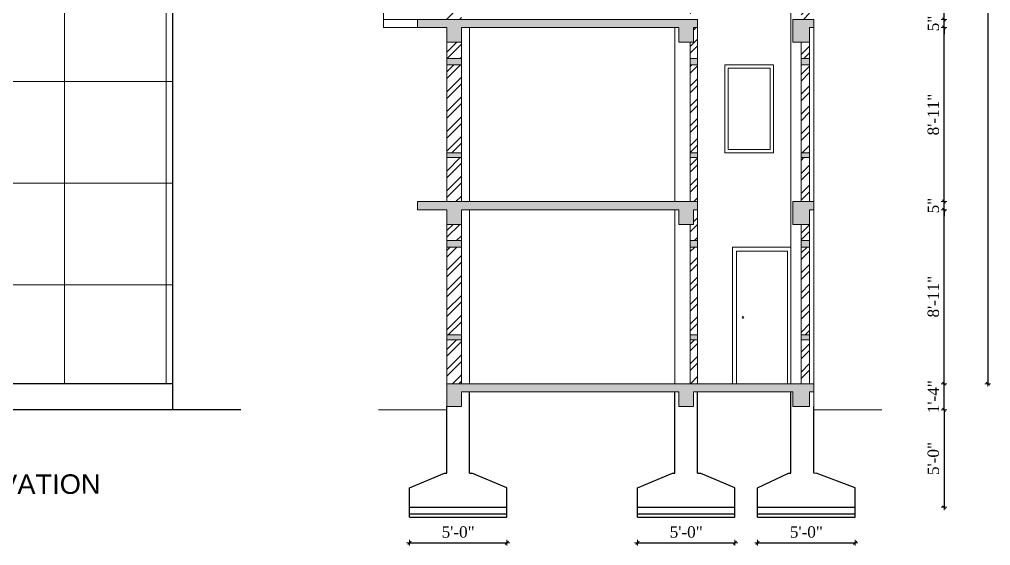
# Model space of a CAD drawing. Header units: inches. Extents: x 151827 to 158466, y -33102 to -26532.
# Drawn here: x 157357 to 157954, y -27817 to -27494 of the extents above; entities that cross this region are included whole.
import ezdxf

# ---------------------------------------------------------------- set-up
doc = ezdxf.new("R2010")
doc.units = ezdxf.units.IN
doc.header["$LTSCALE"] = 5
doc.header["$MEASUREMENT"] = 0
for name, color, linetype, lineweight in [('A-WALL', 7, 'Continuous', 9), ('Dimension', 7, 'Continuous', 18), ('dimention', 5, 'Continuous', 9), ('DOOR', 62, 'Continuous', 0), ('win', 5, 'Continuous', 18)]:
    doc.layers.add(name, color=color, linetype=linetype, lineweight=lineweight)
doc.layers.add('column', color=4, linetype='Continuous')
doc.layers.add('WALL', color=7, linetype='Continuous')
doc.layers.add('dim line', color=7, linetype='Continuous', lineweight=15, true_color=0xfab2b2)
doc.styles.add('DIMTEXT', font='arial.ttf', dxfattribs={"height": 8})
doc.styles.add('ordinary', font='times.ttf')
doc.dimstyles.new('Copy of 96', dxfattribs={"dimtxt": 7, "dimasz": 4, "dimexe": 0.5, "dimexo": 0.5, "dimgap": 3, "dimtad": 1, "dimdec": 1, "dimzin": 11, "dimdsep": 46, "dimlunit": 4, "dimtxsty": 'ordinary', "dimblk": 'OBLIQUE', "dimcen": 0.09, "dimse1": 1, "dimse2": 1, "dimclrt": 6, "dimazin": 0, "dimtfac": 1, "dimtdec": 1, "dimtix": 1, "dimtmove": 2, "dimatfit": 3, "dimldrblk": 'leader', "dimfxl": 0.5, "dimfxlon": 1, "dimtolj": 1, "dimtzin": 0, "dimarcsym": 0})
pattern_1 = [(50, (-15480.5085, 475.8634), (7.17260183, -0.62752135), [0.75, -8.25]), (355, (-15480.5085, 475.8634), (-1.38751334, 7.52192134), [0.6, -6.6]), (100.4514445, (-15479.911, 475.811), (5.78508847, 6.8943999), [0.63740192, -7.01142112]), (46.1842, (-15480.5085, 477.863), (10.6724133, -1.6551928), [1.125, -12.375]), (96.6356355, (-15479.619, 477.725), (9.34661946, 9.741186), [0.9561034, -10.5171376]), (351.184164, (-15480.509, 477.863), (9.34661945, 9.741186), [0.9, -9.9]), (21, (-15479.5085, 477.3634), (5.96907052, -4.0261889), [0.75, -8.25]), (326, (-15479.5085, 477.3634), (2.43315332, 7.25150045), [0.6, -6.6]), (71.4514447, (-15479.011, 477.028), (8.40222377, 3.22531153), [0.6374019, -7.01142112]), (37.5, (-15480.5085, 475.8634), (0.121598553, 3.32893854), [0, -6.52, 0, -6.7, 0, -6.625]), (7.5, (-15480.5085, 475.8634), (2.630695374, 3.94411712), [0, -3.82, 0, -6.37, 0, -2.525]), (327.5, (-15482.7385, 475.8634), (5.33822436, -0.225548717), [0, -2.5, 0, -7.8, 0, -10.35]), (317.5, (-15483.7385, 475.8634), (5.83186169, 1.00104982), [0, -3.25, 0, -5.18, 0, -7.35])]
pattern_2 = [(45, (-15480.5085, 475.863), (-6.098796, 6.098796), []), (45, (-15476.443, 475.863), (-6.098796, 6.098796), [])]

# ---------------------------------------------------------------- blocks, each defined once
blk = doc.blocks.new('oblique')
at = {"color": 0, "lineweight": -2}
blk.add_line((0.25, 0.25), (-0.25, -0.25), dxfattribs=at)
at = {"layer": 'dim line', "lineweight": 9}
for p, q in [((-0.4375, 0), (0.4375, 0)), ((0, 0.4375), (0, -0.4375))]:
    blk.add_line(p, q, dxfattribs=at)
blk = doc.blocks.new('*D970')
at = {"layer": 'A-WALL', "color": 0, "lineweight": -2, "ltscale": 50, "transparency": 16777216}
blk.add_line((157736.81, -27815.3), (157796.81, -27815.3), dxfattribs=at)
at = {"layer": 'Defpoints', "color": 0, "ltscale": 50, "transparency": 16777216}
for p in [(157736.81, -27799.51), (157796.81, -27799.51), (157796.81, -27815.3)]:
    blk.add_point(p, dxfattribs=at)
at = {"layer": 'A-WALL', "color": 0, "lineweight": -2, "ltscale": 50, "transparency": 16777216, "xscale": 4, "yscale": 4, "zscale": 4, "rotation": 180}
blk.add_blockref('oblique', (157736.81, -27815.3), dxfattribs=at)
at = {"layer": 'A-WALL', "color": 0, "lineweight": -2, "ltscale": 50, "transparency": 16777216, "xscale": 4, "yscale": 4, "zscale": 4}
blk.add_blockref('oblique', (157796.81, -27815.3), dxfattribs=at)
at = {"layer": 'A-WALL', "color": 6, "ltscale": 50, "transparency": 16777216, "insert": (157766.81, -27808.74), "char_height": 7, "attachment_point": 5, "style": 'ordinary'}
blk.add_mtext('\\A1;5\'-0"', dxfattribs=at)
blk = doc.blocks.new('_OBLIQUE')
at = {"color": 0, "linetype": 'ByBlock'}
blk.add_line((-0.5, -0.5), (0.5, 0.5), dxfattribs=at)
blk = doc.blocks.new('leader')
at = {"layer": 'Dimension'}
for p, q in [((0, -4.33), (0, 4.33)), ((-4.42, 0), (4.42, 0))]:
    blk.add_line(p, q, dxfattribs=at)
blk = doc.blocks.new('*D741')
at = {"layer": 'A-WALL', "color": 0, "lineweight": -2, "ltscale": 50, "transparency": 16777216}
blk.add_line((157925.38, -27733.51), (157925.38, -27793.51), dxfattribs=at)
at = {"layer": 'Defpoints', "color": 0, "ltscale": 50, "transparency": 16777216}
for p in [(157845.2, -27733.51), (157870.7, -27793.51), (157925.38, -27793.51)]:
    blk.add_point(p, dxfattribs=at)
at = {"layer": 'A-WALL', "color": 0, "lineweight": -2, "ltscale": 50, "transparency": 16777216, "xscale": 4, "yscale": 4, "zscale": 4}
for p, rotation in [((157925.38, -27733.51), 90), ((157925.38, -27793.51), 270)]:
    blk.add_blockref('oblique', p, dxfattribs=dict(at, rotation=rotation))
at = {"layer": 'A-WALL', "color": 6, "ltscale": 50, "transparency": 16777216, "insert": (157918.82, -27763.51), "char_height": 7, "attachment_point": 5, "rotation": 90, "style": 'ordinary'}
blk.add_mtext('\\A1;5\'-0"', dxfattribs=at)
blk = doc.blocks.new('*D971')
at = {"layer": 'A-WALL', "color": 0, "lineweight": -2, "ltscale": 50, "transparency": 16777216}
blk.add_line((157810.7, -27815.3), (157870.7, -27815.3), dxfattribs=at)
at = {"layer": 'Defpoints', "color": 0, "ltscale": 50, "transparency": 16777216}
for p in [(157810.7, -27799.51), (157870.7, -27799.51), (157870.7, -27815.3)]:
    blk.add_point(p, dxfattribs=at)
at = {"layer": 'A-WALL', "color": 0, "lineweight": -2, "ltscale": 50, "transparency": 16777216, "xscale": 4, "yscale": 4, "zscale": 4, "rotation": 180}
blk.add_blockref('oblique', (157810.7, -27815.3), dxfattribs=at)
at = {"layer": 'A-WALL', "color": 0, "lineweight": -2, "ltscale": 50, "transparency": 16777216, "xscale": 4, "yscale": 4, "zscale": 4}
blk.add_blockref('oblique', (157870.7, -27815.3), dxfattribs=at)
at = {"layer": 'A-WALL', "color": 6, "ltscale": 50, "transparency": 16777216, "insert": (157840.7, -27808.74), "char_height": 7, "attachment_point": 5, "style": 'ordinary'}
blk.add_mtext('\\A1;5\'-0"', dxfattribs=at)
blk = doc.blocks.new('*D972')
at = {"layer": 'A-WALL', "color": 0, "lineweight": -2, "ltscale": 50, "transparency": 16777216}
blk.add_line((157596.53, -27815.3), (157656.53, -27815.3), dxfattribs=at)
at = {"layer": 'Defpoints', "color": 0, "ltscale": 50, "transparency": 16777216}
for p in [(157596.53, -27799.51), (157656.53, -27799.51), (157656.53, -27815.3)]:
    blk.add_point(p, dxfattribs=at)
at = {"layer": 'A-WALL', "color": 0, "lineweight": -2, "ltscale": 50, "transparency": 16777216, "xscale": 4, "yscale": 4, "zscale": 4, "rotation": 180}
blk.add_blockref('oblique', (157596.53, -27815.3), dxfattribs=at)
at = {"layer": 'A-WALL', "color": 0, "lineweight": -2, "ltscale": 50, "transparency": 16777216, "xscale": 4, "yscale": 4, "zscale": 4}
blk.add_blockref('oblique', (157656.53, -27815.3), dxfattribs=at)
at = {"layer": 'A-WALL', "color": 6, "ltscale": 50, "transparency": 16777216, "insert": (157626.53, -27808.74), "char_height": 7, "attachment_point": 5, "style": 'ordinary'}
blk.add_mtext('\\A1;5\'-0"', dxfattribs=at)
blk = doc.blocks.new('*D973')
at = {"layer": 'A-WALL', "color": 0, "lineweight": -2, "ltscale": 5, "transparency": 16777216}
for p, q in [((157925.38, -27717.51), (157925.38, -27713.51)), ((157925.38, -27733.51), (157925.38, -27717.51)), ((157925.38, -27733.51), (157925.38, -27737.51))]:
    blk.add_line(p, q, dxfattribs=at)
at = {"layer": 'Defpoints', "color": 0, "ltscale": 5, "transparency": 16777216}
for p in [(157845.2, -27717.51, -72.71), (157925.38, -27717.51), (157845.2, -27733.51, -72.71)]:
    blk.add_point(p, dxfattribs=at)
at = {"layer": 'A-WALL', "color": 0, "lineweight": -2, "ltscale": 5, "transparency": 16777216, "xscale": 4, "yscale": 4, "zscale": 4}
for p, rotation in [((157925.38, -27717.51), 270), ((157925.38, -27733.51), 90)]:
    blk.add_blockref('oblique', p, dxfattribs=dict(at, rotation=rotation))
at = {"layer": 'A-WALL', "color": 6, "ltscale": 5, "transparency": 16777216, "insert": (157918.88, -27725.51), "char_height": 7, "attachment_point": 5, "rotation": 90, "style": 'ordinary'}
blk.add_mtext('\\A1;1\'-4"', dxfattribs=at)
blk = doc.blocks.new('*D959')
at = {"layer": 'A-WALL', "color": 0, "lineweight": -2, "ltscale": 5, "transparency": 16777216}
blk.add_line((157925.38, -27717.51), (157925.38, -27610.51), dxfattribs=at)
at = {"layer": 'Defpoints', "color": 0, "ltscale": 5, "transparency": 16777216}
for p in [(157845.2, -27610.51, -72.71), (157925.38, -27610.51), (157845.2, -27717.51, -72.71)]:
    blk.add_point(p, dxfattribs=at)
at = {"layer": 'A-WALL', "color": 0, "lineweight": -2, "ltscale": 5, "transparency": 16777216, "xscale": 4, "yscale": 4, "zscale": 4}
for p, rotation in [((157925.38, -27610.51), 90), ((157925.38, -27717.51), 270)]:
    blk.add_blockref('oblique', p, dxfattribs=dict(at, rotation=rotation))
at = {"layer": 'A-WALL', "color": 6, "ltscale": 5, "transparency": 16777216, "insert": (157918.82, -27664.01), "char_height": 7, "attachment_point": 5, "rotation": 90, "style": 'ordinary'}
blk.add_mtext('\\A1;8\'-11"', dxfattribs=at)
blk = doc.blocks.new('*D960')
at = {"layer": 'A-WALL', "color": 0, "lineweight": -2, "ltscale": 5, "transparency": 16777216}
for p, q in [((157925.38, -27605.51), (157925.38, -27601.51)), ((157925.38, -27610.51), (157925.38, -27605.51)), ((157925.38, -27610.51), (157925.38, -27614.51))]:
    blk.add_line(p, q, dxfattribs=at)
at = {"layer": 'Defpoints', "color": 0, "ltscale": 5, "transparency": 16777216}
for p in [(157845.2, -27605.51, -72.71), (157925.38, -27605.51), (157845.2, -27610.51, -72.71)]:
    blk.add_point(p, dxfattribs=at)
at = {"layer": 'A-WALL', "color": 0, "lineweight": -2, "ltscale": 5, "transparency": 16777216, "xscale": 4, "yscale": 4, "zscale": 4}
for p, rotation in [((157925.38, -27605.51), 270), ((157925.38, -27610.51), 90)]:
    blk.add_blockref('oblique', p, dxfattribs=dict(at, rotation=rotation))
at = {"layer": 'A-WALL', "color": 6, "ltscale": 5, "transparency": 16777216, "insert": (157918.82, -27608.01), "char_height": 7, "attachment_point": 5, "rotation": 90, "style": 'ordinary'}
blk.add_mtext('\\A1;5"', dxfattribs=at)
blk = doc.blocks.new('*D961')
at = {"layer": 'A-WALL', "color": 0, "lineweight": -2, "ltscale": 5, "transparency": 16777216}
blk.add_line((157925.38, -27605.51), (157925.38, -27498.51), dxfattribs=at)
at = {"layer": 'Defpoints', "color": 0, "ltscale": 5, "transparency": 16777216}
for p in [(157845.2, -27498.51, -72.71), (157925.38, -27498.51), (157845.2, -27605.51, -72.71)]:
    blk.add_point(p, dxfattribs=at)
at = {"layer": 'A-WALL', "color": 0, "lineweight": -2, "ltscale": 5, "transparency": 16777216, "xscale": 4, "yscale": 4, "zscale": 4}
for p, rotation in [((157925.38, -27498.51), 90), ((157925.38, -27605.51), 270)]:
    blk.add_blockref('oblique', p, dxfattribs=dict(at, rotation=rotation))
at = {"layer": 'A-WALL', "color": 6, "ltscale": 5, "transparency": 16777216, "insert": (157918.82, -27552.01), "char_height": 7, "attachment_point": 5, "rotation": 90, "style": 'ordinary'}
blk.add_mtext('\\A1;8\'-11"', dxfattribs=at)
blk = doc.blocks.new('*D962')
at = {"layer": 'A-WALL', "color": 0, "lineweight": -2, "ltscale": 5, "transparency": 16777216}
for p, q in [((157925.38, -27493.51), (157925.38, -27489.51)), ((157925.38, -27498.51), (157925.38, -27493.51)), ((157925.38, -27498.51), (157925.38, -27502.51))]:
    blk.add_line(p, q, dxfattribs=at)
at = {"layer": 'Defpoints', "color": 0, "ltscale": 5, "transparency": 16777216}
for p in [(157845.2, -27493.51, -72.71), (157925.38, -27493.51), (157845.2, -27498.51, -72.71)]:
    blk.add_point(p, dxfattribs=at)
at = {"layer": 'A-WALL', "color": 0, "lineweight": -2, "ltscale": 5, "transparency": 16777216, "xscale": 4, "yscale": 4, "zscale": 4}
for p, rotation in [((157925.38, -27493.51), 270), ((157925.38, -27498.51), 90)]:
    blk.add_blockref('oblique', p, dxfattribs=dict(at, rotation=rotation))
at = {"layer": 'A-WALL', "color": 6, "ltscale": 5, "transparency": 16777216, "insert": (157918.82, -27496.01), "char_height": 7, "attachment_point": 5, "rotation": 90, "style": 'ordinary'}
blk.add_mtext('\\A1;5"', dxfattribs=at)
blk = doc.blocks.new('*D963')
at = {"layer": 'A-WALL', "color": 0, "lineweight": -2, "ltscale": 5, "transparency": 16777216}
blk.add_line((157925.38, -27493.51), (157925.38, -27386.51), dxfattribs=at)
at = {"layer": 'Defpoints', "color": 0, "ltscale": 5, "transparency": 16777216}
for p in [(157845.2, -27386.51, -72.71), (157925.38, -27386.51), (157845.2, -27493.51, -72.71)]:
    blk.add_point(p, dxfattribs=at)
at = {"layer": 'A-WALL', "color": 0, "lineweight": -2, "ltscale": 5, "transparency": 16777216, "xscale": 4, "yscale": 4, "zscale": 4}
for p, rotation in [((157925.38, -27386.51), 90), ((157925.38, -27493.51), 270)]:
    blk.add_blockref('oblique', p, dxfattribs=dict(at, rotation=rotation))
at = {"layer": 'A-WALL', "color": 6, "ltscale": 5, "transparency": 16777216, "insert": (157918.82, -27440.01), "char_height": 7, "attachment_point": 5, "rotation": 90, "style": 'ordinary'}
blk.add_mtext('\\A1;8\'-11"', dxfattribs=at)
blk = doc.blocks.new('*D740')
at = {"layer": 'A-WALL', "color": 0, "lineweight": -2, "ltscale": 5, "transparency": 16777216}
blk.add_line((157952.26, -27157.51), (157952.26, -27717.51), dxfattribs=at)
at = {"layer": 'Defpoints', "color": 0, "ltscale": 5, "transparency": 16777216}
for p in [(157812.81, -27157.51, -72.71), (157812.81, -27717.51, -72.71), (157952.26, -27717.51)]:
    blk.add_point(p, dxfattribs=at)
at = {"layer": 'A-WALL', "color": 0, "lineweight": -2, "ltscale": 5, "transparency": 16777216, "xscale": 4, "yscale": 4, "zscale": 4}
for p, rotation in [((157952.26, -27157.51), 90), ((157952.26, -27717.51), 270)]:
    blk.add_blockref('oblique', p, dxfattribs=dict(at, rotation=rotation))
at = {"layer": 'A-WALL', "color": 6, "ltscale": 5, "transparency": 16777216, "insert": (157945.7, -27437.51), "char_height": 7, "attachment_point": 5, "rotation": 90, "style": 'ordinary'}
blk.add_mtext('\\A1;46\'-8"', dxfattribs=at)

msp = doc.modelspace()

# ---------------------------------------------------------------- hatches: boundary and pattern name
at = {"layer": 'A-WALL', "ltscale": 5}
h = msp.add_hatch(dxfattribs=at)
h.set_pattern_fill('ANSI37', color=256, scale=500, angle=45)
h.set_pattern_definition([(90, (-19053.13, -281.74), (-62.5, 0), []), (180, (-19053.13, -281.74), (-4e-15, -62.5), [])])
h.paths.add_polyline_path([(157450.84, -27274.51), (157450.84, -27269.51), (157450.84, -27230.51), (157379.45, -27230.51), (157295.18, -27230.51), (157295.18, -27717.51), (157450.84, -27717.51)])
h.paths.add_polyline_path([(157295.18, -27230.51), (157186.17, -27230.51), (157186.17, -27269.51), (157186.17, -27274.51), (157225.17, -27274.51), (157225.17, -27717.51), (157295.18, -27717.51)])
at = {"layer": 'A-WALL', "ltscale": 40, "true_color": 0xf26722}
h = msp.add_hatch(dxfattribs=at)
h.set_pattern_fill('AR-CONC', color=30)
h.set_pattern_definition(pattern_1)
h.paths.add_polyline_path([(157628.53, -27687.51), (157619.53, -27687.51), (157619.53, -27690.51), (157628.53, -27690.51)])
h.paths.add_polyline_path([(157773.81, -27687.51), (157769.31, -27687.51), (157769.31, -27690.51), (157773.81, -27690.51)])
h.paths.add_polyline_path([(157842.71, -27687.51), (157837.53, -27687.51), (157837.53, -27690.51), (157842.71, -27690.51)])
h.paths.add_polyline_path([(157842.71, -27629.51), (157837.53, -27629.51), (157837.53, -27633.51), (157842.71, -27633.51)])
h.paths.add_polyline_path([(157773.81, -27629.51), (157769.31, -27629.51), (157769.31, -27633.51), (157773.81, -27633.51)])
h.paths.add_polyline_path([(157628.53, -27629.51), (157619.53, -27629.51), (157619.53, -27633.51), (157628.53, -27633.51)])
h.paths.add_polyline_path([(157628.53, -27575.51), (157619.53, -27575.51), (157619.53, -27578.51), (157628.53, -27578.51)])
h.paths.add_polyline_path([(157773.81, -27575.51), (157769.31, -27575.51), (157769.31, -27578.51), (157773.81, -27578.51)])
h.paths.add_polyline_path([(157842.71, -27575.51), (157837.53, -27575.51), (157837.53, -27578.51), (157842.71, -27578.51)])
h.paths.add_polyline_path([(157842.71, -27517.51), (157837.53, -27517.51), (157837.53, -27521.51), (157842.71, -27521.51)])
h.paths.add_polyline_path([(157773.81, -27517.51), (157769.31, -27517.51), (157769.31, -27521.51), (157773.81, -27521.51)])
h.paths.add_polyline_path([(157628.53, -27517.51), (157619.53, -27517.51), (157619.53, -27521.51), (157628.53, -27521.51)])
h.paths.add_polyline_path([(157628.53, -27463.51), (157619.53, -27463.51), (157619.53, -27466.51), (157628.53, -27466.51)])
h.paths.add_polyline_path([(157628.53, -27405.51), (157619.53, -27405.51), (157619.53, -27409.51), (157628.53, -27409.51)])
h.paths.add_polyline_path([(157773.81, -27405.51), (157769.31, -27405.51), (157769.31, -27409.51), (157773.81, -27409.51)])
h.paths.add_polyline_path([(157773.81, -27463.51), (157769.31, -27463.51), (157769.31, -27466.51), (157773.81, -27466.51)])
h.paths.add_polyline_path([(157842.71, -27463.51), (157837.53, -27463.51), (157837.53, -27466.51), (157842.71, -27466.51)])
h.paths.add_polyline_path([(157842.71, -27405.51), (157837.53, -27405.51), (157837.53, -27409.51), (157842.71, -27409.51)])
h.paths.add_polyline_path([(157842.71, -27351.51), (157837.53, -27351.51), (157837.53, -27354.51), (157842.71, -27354.51)])
h.paths.add_polyline_path([(157773.81, -27351.51), (157769.31, -27351.51), (157769.31, -27354.51), (157773.81, -27354.51)])
h.paths.add_polyline_path([(157773.81, -27293.51), (157769.31, -27293.51), (157769.31, -27297.51), (157773.81, -27297.51)])
h.paths.add_polyline_path([(157842.71, -27293.51), (157837.53, -27293.51), (157837.53, -27297.51), (157842.71, -27297.51)])
h.paths.add_polyline_path([(157628.53, -27293.51), (157619.53, -27293.51), (157619.53, -27297.51), (157628.53, -27297.51)])
h.paths.add_polyline_path([(157628.53, -27351.51), (157619.53, -27351.51), (157619.53, -27354.51), (157628.53, -27354.51)])
h = msp.add_hatch(dxfattribs=at)
h.set_pattern_fill('AR-CONC', color=30)
h.set_pattern_definition(pattern_1)
h.paths.add_polyline_path([(157628.53, -27498.51), (157762.31, -27498.51), (157762.31, -27507.51), (157771.31, -27507.51), (157771.31, -27498.51), (157773.81, -27498.51), (157773.81, -27493.51), (157601.53, -27493.51), (157601.53, -27498.51), (157619.53, -27498.51), (157619.53, -27507.51), (157628.53, -27507.51)])
h.paths.add_polyline_path([(157842.71, -27498.51), (157845.2, -27498.51), (157845.2, -27493.51), (157832.35, -27493.51), (157832.35, -27507.51), (157842.71, -27507.51)])
h = msp.add_hatch(dxfattribs=at)
h.set_pattern_fill('AR-CONC', color=30)
h.set_pattern_definition(pattern_1)
h.paths.add_polyline_path([(157619.53, -27619.51), (157628.53, -27619.51), (157628.53, -27610.51), (157762.31, -27610.51), (157762.31, -27619.51), (157771.31, -27619.51), (157771.31, -27610.51), (157773.81, -27610.51), (157773.81, -27605.51), (157601.53, -27605.51), (157601.53, -27610.51), (157619.53, -27610.51)])
h.paths.add_polyline_path([(157842.71, -27610.51), (157845.2, -27610.51), (157845.2, -27605.51), (157832.35, -27605.51), (157832.35, -27619.51), (157842.71, -27619.51)])
h = msp.add_hatch(dxfattribs=at)
h.set_pattern_fill('AR-CONC', color=30)
h.set_pattern_definition(pattern_1)
h.paths.add_polyline_path([(157628.53, -27722.51), (157762.31, -27722.51), (157762.31, -27731.51), (157771.31, -27731.51), (157771.31, -27722.51), (157832.35, -27722.51), (157832.35, -27731.51), (157842.71, -27731.51), (157842.71, -27722.51), (157845.2, -27722.51), (157845.2, -27717.51), (157619.53, -27717.51), (157619.53, -27731.51), (157628.53, -27731.51)])
at = {"layer": 'dimention', "ltscale": 40, "true_color": 0xf26722}
h = msp.add_hatch(dxfattribs=at)
h.set_pattern_fill('ANSI32', color=30, scale=23)
h.set_pattern_definition(pattern_2)
h.paths.add_polyline_path([(157628.53, -27507.51), (157619.53, -27507.51), (157619.53, -27517.51), (157628.53, -27517.51)])
h.paths.add_polyline_path([(157628.53, -27521.51), (157619.53, -27521.51), (157619.53, -27575.51), (157628.53, -27575.51)])
h.paths.add_polyline_path([(157628.53, -27578.51), (157619.53, -27578.51), (157619.53, -27605.51), (157628.53, -27605.51)])
h.paths.add_polyline_path([(157773.81, -27578.51), (157769.31, -27578.51), (157769.31, -27605.51), (157773.81, -27605.51)])
h.paths.add_polyline_path([(157773.81, -27521.51), (157769.31, -27521.51), (157769.31, -27575.51), (157773.81, -27575.51)])
h.paths.add_polyline_path([(157773.81, -27498.51), (157771.31, -27498.51), (157771.31, -27507.51), (157769.31, -27507.51), (157769.31, -27517.51), (157773.81, -27517.51)])
h.paths.add_polyline_path([(157842.71, -27507.51), (157837.53, -27507.51), (157837.53, -27517.51), (157842.71, -27517.51)])
h.paths.add_polyline_path([(157842.71, -27521.51), (157837.53, -27521.51), (157837.53, -27575.51), (157842.71, -27575.51)])
h.paths.add_polyline_path([(157842.71, -27578.51), (157837.53, -27578.51), (157837.53, -27605.51), (157842.71, -27605.51)])
h.paths.add_polyline_path([(157842.71, -27466.51), (157837.53, -27466.51), (157837.53, -27493.51), (157842.71, -27493.51)])
h.paths.add_polyline_path([(157773.81, -27466.51), (157769.31, -27466.51), (157769.31, -27493.51), (157773.81, -27493.51)])
h.paths.add_polyline_path([(157842.71, -27409.51), (157837.53, -27409.51), (157837.53, -27463.51), (157842.71, -27463.51)])
h.paths.add_polyline_path([(157842.71, -27395.51), (157837.53, -27395.51), (157837.53, -27405.51), (157842.71, -27405.51)])
h.paths.add_polyline_path([(157773.81, -27386.51), (157771.31, -27386.51), (157771.31, -27395.51), (157769.31, -27395.51), (157769.31, -27405.51), (157773.81, -27405.51)])
h.paths.add_polyline_path([(157773.81, -27409.51), (157769.31, -27409.51), (157769.31, -27463.51), (157773.81, -27463.51)])
h.paths.add_polyline_path([(157628.53, -27409.51), (157619.53, -27409.51), (157619.53, -27463.51), (157628.53, -27463.51)])
h.paths.add_polyline_path([(157628.53, -27395.51), (157619.53, -27395.51), (157619.53, -27405.51), (157628.53, -27405.51)])
h.paths.add_polyline_path([(157628.53, -27466.51), (157619.53, -27466.51), (157619.53, -27493.51), (157628.53, -27493.51)])
h.paths.add_polyline_path([(157628.53, -27283.51), (157619.53, -27283.51), (157619.53, -27293.51), (157628.53, -27293.51)])
h.paths.add_polyline_path([(157628.53, -27297.51), (157619.53, -27297.51), (157619.53, -27351.51), (157628.53, -27351.51)])
h.paths.add_polyline_path([(157628.53, -27354.51), (157619.53, -27354.51), (157619.53, -27381.51), (157628.53, -27381.51)])
h.paths.add_polyline_path([(157773.81, -27354.51), (157769.31, -27354.51), (157769.31, -27381.51), (157773.81, -27381.51)])
h.paths.add_polyline_path([(157773.81, -27297.51), (157769.31, -27297.51), (157769.31, -27351.51), (157773.81, -27351.51)])
h.paths.add_polyline_path([(157773.81, -27274.51), (157771.31, -27274.51), (157771.31, -27283.51), (157769.31, -27283.51), (157769.31, -27293.51), (157773.81, -27293.51)])
h.paths.add_polyline_path([(157842.71, -27283.51), (157837.53, -27283.51), (157837.53, -27293.51), (157842.71, -27293.51)])
h.paths.add_polyline_path([(157842.71, -27297.51), (157837.53, -27297.51), (157837.53, -27351.51), (157842.71, -27351.51)])
h.paths.add_polyline_path([(157842.71, -27354.51), (157837.53, -27354.51), (157837.53, -27381.51), (157842.71, -27381.51)])
h = msp.add_hatch(dxfattribs=at)
h.set_pattern_fill('ANSI32', color=30, scale=23)
h.set_pattern_definition(pattern_2)
h.paths.add_polyline_path([(157773.81, -27610.51), (157771.31, -27610.51), (157771.31, -27619.51), (157769.31, -27619.51), (157769.31, -27629.51), (157773.81, -27629.51)])
h.paths.add_polyline_path([(157773.81, -27633.51), (157769.31, -27633.51), (157769.31, -27687.51), (157773.81, -27687.51)])
h.paths.add_polyline_path([(157773.81, -27690.51), (157769.31, -27690.51), (157769.31, -27717.51), (157773.81, -27717.51)])
h = msp.add_hatch(dxfattribs=at)
h.set_pattern_fill('ANSI32', color=30, scale=23)
h.set_pattern_definition(pattern_2)
h.paths.add_polyline_path([(157628.53, -27619.51), (157619.53, -27619.51), (157619.53, -27629.51), (157628.53, -27629.51)])
h.paths.add_polyline_path([(157628.53, -27633.51), (157619.53, -27633.51), (157619.53, -27687.51), (157628.53, -27687.51)])
h.paths.add_polyline_path([(157628.53, -27690.51), (157619.53, -27690.51), (157619.53, -27717.51), (157628.53, -27717.51)])
h = msp.add_hatch(dxfattribs=at)
h.set_pattern_fill('ANSI32', color=30, scale=23)
h.set_pattern_definition(pattern_2)
h.paths.add_polyline_path([(157842.71, -27690.51), (157837.53, -27690.51), (157837.53, -27717.51), (157842.71, -27717.51)])
h.paths.add_polyline_path([(157842.71, -27633.51), (157837.53, -27633.51), (157837.53, -27687.51), (157842.71, -27687.51)])
h.paths.add_polyline_path([(157842.71, -27619.51), (157837.53, -27619.51), (157837.53, -27629.51), (157842.71, -27629.51)])

# ---------------------------------------------------------------- linework, layer by layer
at = {"layer": 'A-WALL', "ltscale": 5}
for p, q in [((157831.2, -27269.51, -72.71), (157831.2, -27605.51, -72.71)), ((157580.53, -27386.51, -72.71), (157580.53, -27493.51, -72.71)), ((157580.53, -27493.51, -72.71), (157773.81, -27493.51, -72.71)), ((157580.53, -27498.51, -72.71), (157580.53, -27493.51, -72.71)), ((157601.53, -27493.51, -72.71), (157601.53, -27498.51, -72.71)), ((157773.81, -27493.51, -72.71), (157773.81, -27605.51, -72.71)), ((157837.53, -27493.51, -72.71), (157845.2, -27493.51, -72.71)), ((157845.2, -27605.51, -72.71), (157845.2, -27493.51, -72.71)), ((157580.53, -27498.51, -72.71), (157619.53, -27498.51, -72.71)), ((157619.53, -27605.51, -72.71), (157619.53, -27498.51, -72.71)), ((157628.53, -27498.51, -72.71), (157762.31, -27498.51, -72.71)), ((157628.53, -27605.51, -72.71), (157628.53, -27498.51, -72.71)), ((157633.53, -27498.51, -72.71), (157633.53, -27605.51, -72.71)), ((157759.81, -27605.51, -72.71), (157759.81, -27498.51, -72.71)), ((157771.31, -27498.51, -72.71), (157773.81, -27498.51, -72.71)), ((157842.71, -27498.51, -72.71), (157845.2, -27498.51, -72.71)), ((157842.71, -27605.51, -72.71), (157842.71, -27498.51, -72.71)), ((157769.31, -27605.51, -72.71), (157769.31, -27507.51, -72.71)), ((157837.53, -27605.51, -72.71), (157837.53, -27507.51, -72.71)), ((157601.53, -27605.51, -72.71), (157773.81, -27605.51, -72.71)), ((157601.53, -27610.51, -72.71), (157601.53, -27605.51, -72.71)), ((157773.81, -27610.51, -72.71), (157773.81, -27605.51, -72.71)), ((157831.2, -27605.51, -72.71), (157831.2, -27717.51, -72.71)), ((157845.2, -27717.51, -72.71), (157845.2, -27605.51, -72.71)), ((157601.53, -27610.51, -72.71), (157619.53, -27610.51, -72.71)), ((157619.53, -27717.51, -72.71), (157619.53, -27610.51, -72.71)), ((157628.53, -27610.51, -72.71), (157762.31, -27610.51, -72.71)), ((157628.53, -27717.51, -72.71), (157628.53, -27610.51, -72.71)), ((157633.53, -27610.51, -72.71), (157633.53, -27717.51, -72.71)), ((157759.81, -27717.51, -72.71), (157759.81, -27610.51, -72.71)), ((157771.31, -27610.51, -72.71), (157773.81, -27610.51, -72.71)), ((157773.81, -27610.51, -72.71), (157773.81, -27717.51, -72.71)), ((157842.71, -27610.51, -72.71), (157845.2, -27610.51, -72.71)), ((157842.71, -27717.51, -72.71), (157842.71, -27610.51, -72.71)), ((157769.31, -27717.51, -72.71), (157769.31, -27619.51, -72.71)), ((157837.53, -27717.51, -72.71), (157837.53, -27619.51, -72.71)), ((157619.53, -27717.51, -72.71), (157845.2, -27717.51, -72.71)), ((157619.53, -27717.51, -72.71), (157619.53, -27733.51, -72.71)), ((157845.2, -27717.51, -72.71), (157845.2, -27733.51, -72.71)), ((157762.31, -27722.51, -72.71), (157628.53, -27722.51, -72.71)), ((157771.31, -27722.51, -72.71), (157832.35, -27722.51, -72.71)), ((157842.71, -27722.51, -72.71), (157845.2, -27722.51, -72.71)), ((157577.53, -27733.51, -72.71), (157619.53, -27733.51, -72.71)), ((157845.2, -27733.51, -72.71), (157887.2, -27733.51, -72.71)), ((157845.2, -27772.51, -72.71), (157846.7, -27772.51, -72.71))]:
    msp.add_line(p, q, dxfattribs=at)
at = {"layer": 'A-WALL', "ltscale": 5, "elevation": -72.71}
for points in [[(157842.71, -27498.51), (157842.71, -27507.51), (157832.35, -27507.51), (157832.35, -27493.51), (157845.2, -27493.51)], [(157628.53, -27498.51), (157628.53, -27507.51), (157619.53, -27507.51), (157619.53, -27498.51)], [(157771.31, -27498.51), (157771.31, -27507.51), (157762.31, -27507.51), (157762.31, -27498.51)], [(157842.71, -27610.51), (157842.71, -27619.51), (157832.35, -27619.51), (157832.35, -27605.51), (157845.2, -27605.51)], [(157628.53, -27610.51), (157628.53, -27619.51), (157619.53, -27619.51), (157619.53, -27610.51)], [(157771.31, -27610.51), (157771.31, -27619.51), (157762.31, -27619.51), (157762.31, -27610.51)], [(157628.53, -27722.51), (157628.53, -27731.51), (157619.53, -27731.51), (157619.53, -27722.51)], [(157771.31, -27722.51), (157771.31, -27731.51), (157762.31, -27731.51), (157762.31, -27722.51)], [(157842.71, -27722.51), (157842.71, -27731.51), (157832.35, -27731.51), (157832.35, -27722.51)]]:
    msp.add_lwpolyline(points, dxfattribs=at)
for points in [[(157619.53, -27517.51), (157628.53, -27517.51), (157628.53, -27521.51), (157619.53, -27521.51)], [(157769.31, -27517.51), (157773.81, -27517.51), (157773.81, -27521.51), (157769.31, -27521.51)], [(157837.53, -27517.51), (157842.71, -27517.51), (157842.71, -27521.51), (157837.53, -27521.51)], [(157619.53, -27575.51), (157628.53, -27575.51), (157628.53, -27578.51), (157619.53, -27578.51)], [(157769.31, -27575.51), (157773.81, -27575.51), (157773.81, -27578.51), (157769.31, -27578.51)], [(157837.53, -27575.51), (157842.71, -27575.51), (157842.71, -27578.51), (157837.53, -27578.51)], [(157619.53, -27629.51), (157628.53, -27629.51), (157628.53, -27633.51), (157619.53, -27633.51)], [(157769.31, -27629.51), (157773.81, -27629.51), (157773.81, -27633.51), (157769.31, -27633.51)], [(157837.53, -27629.51), (157842.71, -27629.51), (157842.71, -27633.51), (157837.53, -27633.51)], [(157619.53, -27687.51), (157628.53, -27687.51), (157628.53, -27690.51), (157619.53, -27690.51)], [(157769.31, -27687.51), (157773.81, -27687.51), (157773.81, -27690.51), (157769.31, -27690.51)], [(157837.53, -27687.51), (157842.71, -27687.51), (157842.71, -27690.51), (157837.53, -27690.51)]]:
    msp.add_lwpolyline(points, close=True, dxfattribs=at)
at = {"layer": 'A-WALL', "ltscale": 5}
msp.add_circle((157801.7, -27676.76, -72.71), 0.5, dxfattribs=at)
at = {"layer": 'DOOR', "lineweight": 13}
for p, q in [((157795.2, -27633.51, -72.71), (157795.2, -27717.51, -72.71)), ((157795.2, -27633.51, -72.71), (157831.2, -27633.51, -72.71)), ((157797.7, -27636.01, -72.71), (157797.7, -27717.51, -72.71)), ((157797.7, -27636.01, -72.71), (157829.2, -27636.01, -72.71)), ((157829.2, -27717.51, -72.71), (157829.2, -27636.01, -72.71)), ((157831.2, -27717.51, -72.71), (157831.2, -27633.51, -72.71))]:
    msp.add_line(p, q, dxfattribs=at)
at = {"layer": 'WALL', "color": 2, "linetype": 'ByBlock', "ltscale": 5}
for p, q in [((157450.84, -27274.51, -72.71), (157450.84, -27733.51, -72.71)), ((157450.84, -27717.51, -72.71), (157225.17, -27717.51, -72.71)), ((157633.53, -27772.51, -72.71), (157633.53, -27722.51, -72.71)), ((157759.81, -27772.51, -72.71), (157759.81, -27722.51, -72.71)), ((157773.81, -27772.51, -72.71), (157773.81, -27722.51, -72.71)), ((157831.2, -27772.51, -72.71), (157831.2, -27722.51, -72.71)), ((157492.84, -27733.51, -72.71), (157183.17, -27733.51, -72.71)), ((157619.53, -27772.51, -72.71), (157619.53, -27731.51, -72.71)), ((157845.2, -27772.51, -72.71), (157845.2, -27731.51, -72.71)), ((157596.53, -27781.51, -72.71), (157618.03, -27772.51, -72.71)), ((157618.03, -27772.51, -72.71), (157619.53, -27772.51, -72.71)), ((157633.53, -27772.51, -72.71), (157635.03, -27772.51, -72.71)), ((157656.53, -27781.51, -72.71), (157635.03, -27772.51, -72.71)), ((157736.81, -27781.51, -72.71), (157758.31, -27772.51, -72.71)), ((157758.31, -27772.51, -72.71), (157759.81, -27772.51, -72.71)), ((157773.81, -27772.51, -72.71), (157775.31, -27772.51, -72.71)), ((157796.81, -27781.51, -72.71), (157775.31, -27772.51, -72.71)), ((157810.7, -27781.51, -72.71), (157829.7, -27772.51, -72.71)), ((157829.7, -27772.51, -72.71), (157831.2, -27772.51, -72.71)), ((157870.7, -27781.51, -72.71), (157846.7, -27772.51, -72.71)), ((157596.53, -27799.51, -72.71), (157596.53, -27781.51, -72.71)), ((157656.53, -27799.51, -72.71), (157656.53, -27781.51, -72.71)), ((157736.81, -27799.51, -72.71), (157736.81, -27781.51, -72.71)), ((157796.81, -27799.51, -72.71), (157796.81, -27781.51, -72.71)), ((157810.7, -27799.51, -72.71), (157810.7, -27781.51, -72.71)), ((157870.7, -27799.51, -72.71), (157870.7, -27781.51, -72.71)), ((157596.53, -27793.51, -72.71), (157656.53, -27793.51, -72.71)), ((157736.81, -27793.51, -72.71), (157796.81, -27793.51, -72.71)), ((157810.7, -27793.51, -72.71), (157870.7, -27793.51, -72.71)), ((157596.53, -27797.51, -72.71), (157656.53, -27797.51, -72.71)), ((157596.53, -27799.51, -72.71), (157656.53, -27799.51, -72.71)), ((157736.81, -27797.51, -72.71), (157796.81, -27797.51, -72.71)), ((157736.81, -27799.51, -72.71), (157796.81, -27799.51, -72.71)), ((157810.7, -27797.51, -72.71), (157870.7, -27797.51, -72.71)), ((157810.7, -27799.51, -72.71), (157870.7, -27799.51, -72.71))]:
    msp.add_line(p, q, dxfattribs=at)
at = {"layer": 'win'}
for p, q in [((157820.51, -27521.51, -72.71), (157790.51, -27521.51, -72.71)), ((157790.51, -27575.51, -72.71), (157790.51, -27521.51, -72.71)), ((157818.51, -27523.51, -72.71), (157792.51, -27523.51, -72.71)), ((157792.51, -27573.51, -72.71), (157792.51, -27523.51, -72.71)), ((157818.51, -27523.51, -72.71), (157818.51, -27573.51, -72.71)), ((157820.51, -27521.51, -72.71), (157820.51, -27575.51, -72.71)), ((157820.51, -27575.51, -72.71), (157790.51, -27575.51, -72.71)), ((157818.51, -27573.51, -72.71), (157792.51, -27573.51, -72.71))]:
    msp.add_line(p, q, dxfattribs=at)

# ---------------------------------------------------------------- texts
at = {"layer": 'column', "color": 0, "insert": (157335.32, -27773.43, -72.71), "char_height": 12, "width": 216.2725, "attachment_point": 2, "rotation": 0.20566, "style": 'DIMTEXT'}
msp.add_mtext('EAST ELEVATION', dxfattribs=at)

# ---------------------------------------------------------------- dimensions: what is measured, and where the dimension line sits
at = {"layer": 'A-WALL', "ltscale": 5}
for base, p1, p2, picture, middle in [((157952.26, -27717.51), (157812.81, -27157.51, -72.71), (157812.81, -27717.51, -72.71), '*D740', (157945.7, -27437.51)), ((157925.38, -27386.51), (157845.2, -27493.51, -72.71), (157845.2, -27386.51, -72.71), '*D963', (157918.82, -27440.01)), ((157925.38, -27493.51), (157845.2, -27498.51, -72.71), (157845.2, -27493.51, -72.71), '*D962', (157918.82, -27496.01)), ((157925.38, -27498.51), (157845.2, -27605.51, -72.71), (157845.2, -27498.51, -72.71), '*D961', (157918.82, -27552.01)), ((157925.38, -27605.51), (157845.2, -27610.51, -72.71), (157845.2, -27605.51, -72.71), '*D960', (157918.82, -27608.01)), ((157925.38, -27610.51), (157845.2, -27717.51, -72.71), (157845.2, -27610.51, -72.71), '*D959', (157918.82, -27664.01)), ((157925.38, -27717.51), (157845.2, -27733.51, -72.71), (157845.2, -27717.51, -72.71), '*D973', (157918.88, -27725.51))]:
    dim = msp.add_linear_dim(base=base, p1=p1, p2=p2, angle=90, dimstyle='Copy of 96', override={"dimdec": 0, "dimblk": 'oblique', "dimtdec": 0, "dimarcsym": 1}, dxfattribs=at)
    dim.commit()
    dim.dimension.update_dxf_attribs({"geometry": picture, "text_midpoint": middle})
at = {"layer": 'A-WALL', "ltscale": 50}
dim = msp.add_linear_dim(base=(157925.38, -27793.51, -72.71), p1=(157845.2, -27733.51, -72.71), p2=(157870.7, -27793.51, -72.71), angle=90, dimstyle='Copy of 96', override={"dimdec": 0, "dimblk": 'oblique', "dimtdec": 0, "dimarcsym": 1}, dxfattribs=at)
dim.commit()
dim.dimension.update_dxf_attribs({"geometry": '*D741', "text_midpoint": (157918.82, -27763.51, -72.71)})
for base, p1, p2, picture, middle in [((157656.53, -27815.3, -72.71), (157596.53, -27799.51, -72.71), (157656.53, -27799.51, -72.71), '*D972', (157626.53, -27808.74, -72.71)), ((157796.81, -27815.3, -72.71), (157736.81, -27799.51, -72.71), (157796.81, -27799.51, -72.71), '*D970', (157766.81, -27808.74, -72.71)), ((157870.7, -27815.3, -72.71), (157810.7, -27799.51, -72.71), (157870.7, -27799.51, -72.71), '*D971', (157840.7, -27808.74, -72.71))]:
    dim = msp.add_linear_dim(base=base, p1=p1, p2=p2, dimstyle='Copy of 96', override={"dimdec": 0, "dimblk": 'oblique', "dimtdec": 0, "dimarcsym": 1}, dxfattribs=at)
    dim.commit()
    dim.dimension.update_dxf_attribs({"geometry": picture, "text_midpoint": middle})

doc.saveas('drawing.dxf')
